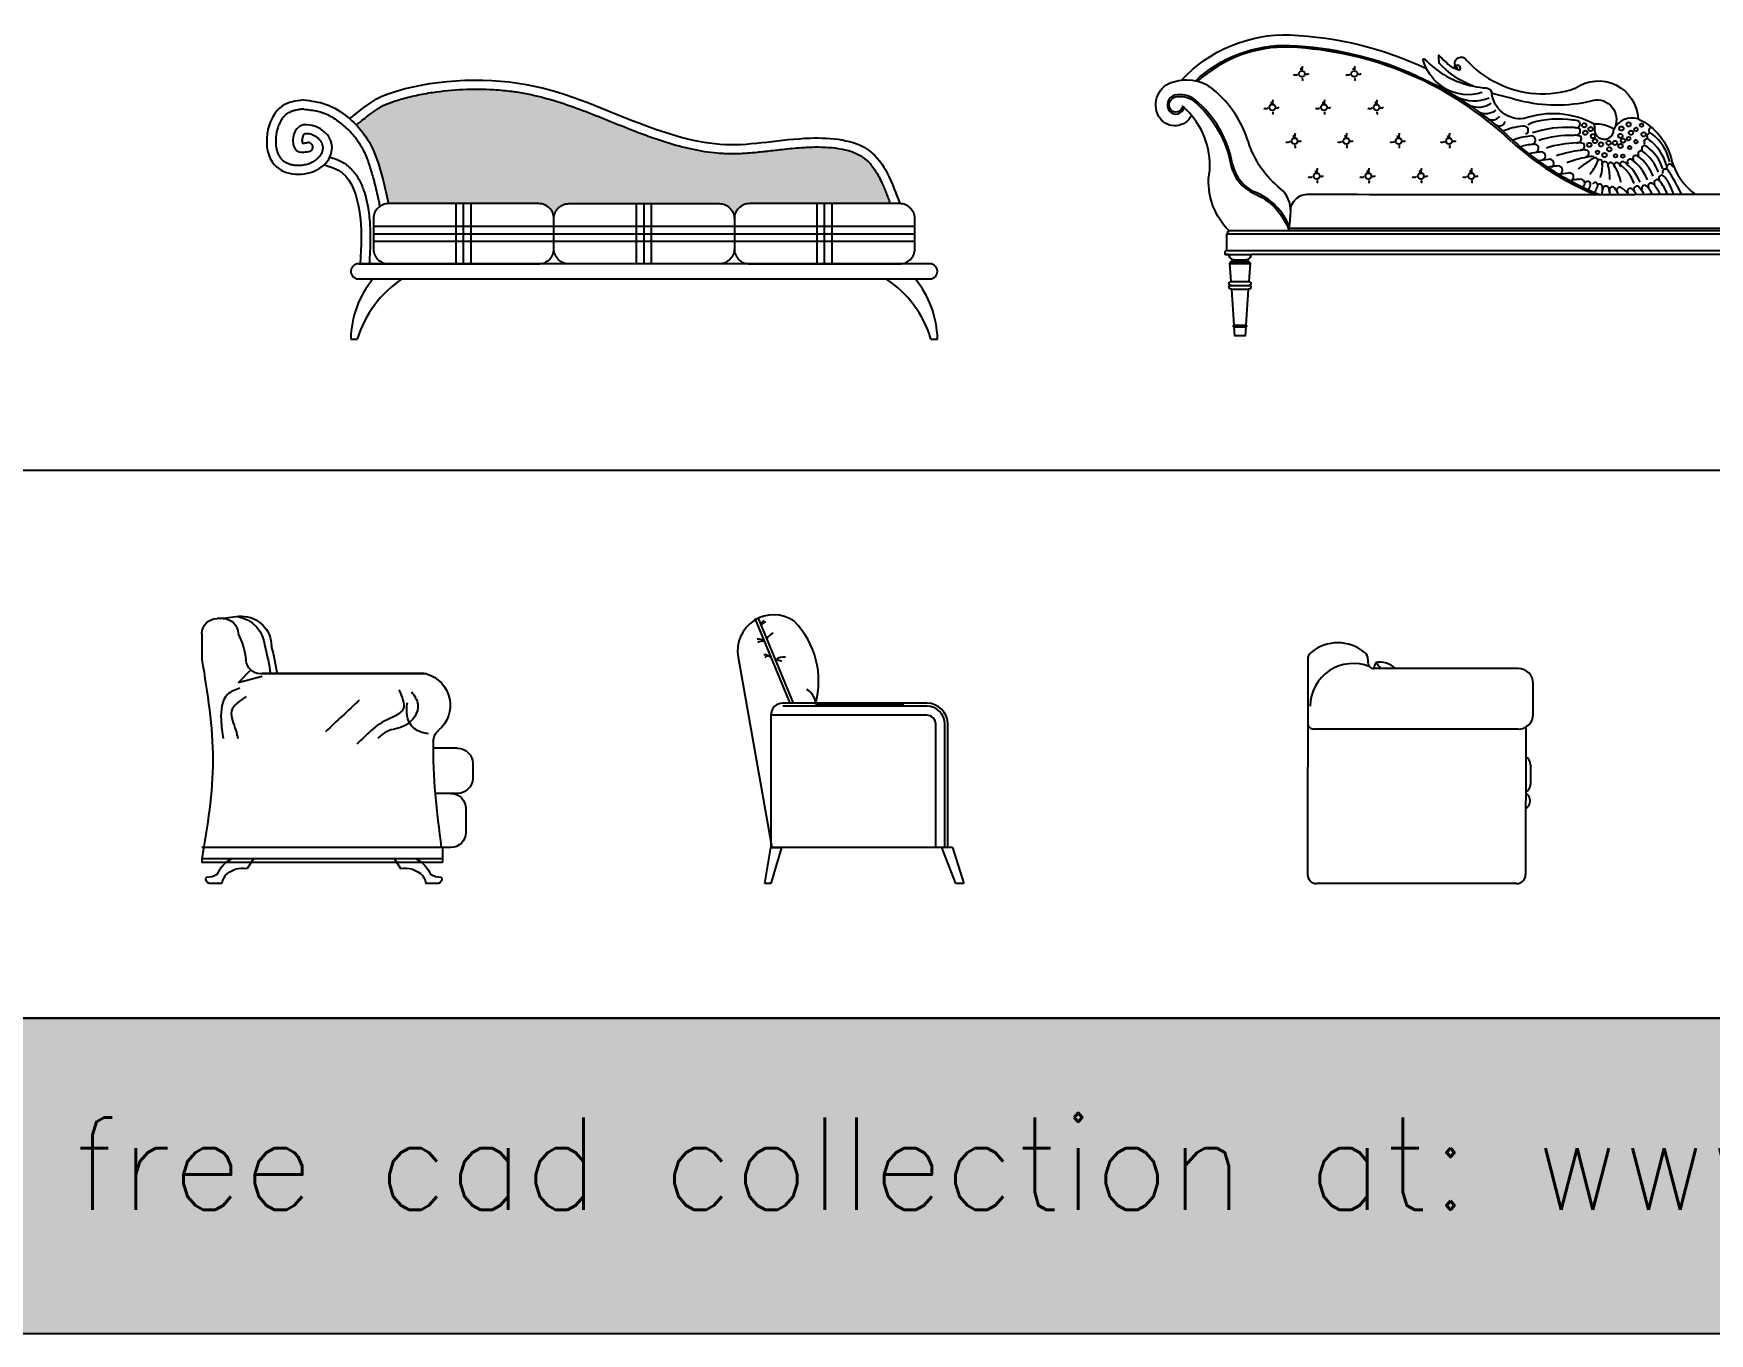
# Model space of a CAD drawing. Header units: millimetres. Extents: x 22852 to 54489, y 38200 to 53043.
# Drawn here: x 43181 to 48753, y 38200 to 42521 of the extents above; entities that cross this region are included whole.
import ezdxf

# ---------------------------------------------------------------- set-up
doc = ezdxf.new("R2010")
doc.units = ezdxf.units.MM
doc.layers.add('www.cad-blocks.net', color=7, linetype='Continuous')
doc.styles.get("Standard").update_dxf_attribs({"font": 'arial.ttf'})

# ---------------------------------------------------------------- blocks, each defined once
blk = doc.blocks.new('A$C38165E7B')
for p, q in [((57.3, 881.3), (173.4, 600)), ((66.7, 884.9), (184.2, 600)), ((1.3, 753.1), (113.4, 120)), ((110, 560), (110, 120)), ((628.5, 560), (110, 560)), ((259.6, 600), (150, 600)), ((259.6, 590), (150, 590)), ((258.9, 597.5), (552.2, 597.5)), ((258.9, 597.5), (552.2, 597.5)), ((628.5, 600), (259.6, 600)), ((628.5, 590), (259.6, 590)), ((658.5, 120), (658.5, 530)), ((688.5, 120), (688.5, 530)), ((698.5, 120), (698.5, 530)), ((90, 0), (110, 120)), ((110, 120), (145.5, 119.7)), ((145.5, 119.7), (110, 0)), ((714.1, 120), (112.5, 120)), ((725.3, 0), (678.7, 120)), ((714.1, 120), (751.9, 0)), ((110, 0), (90, 0)), ((751.9, 0), (725.3, 0))]:
    blk.add_line(p, q)
for centre, radius, start, end in [((119.6, 773.6), 120, 55.3713, 189.8192), ((102.7, 851.5), 27.7, 125.2673, 162.1372), ((181.6, 736.8), 161.4, 123.5904, 130.7203), ((-16, 673), 285.1, 344.5565, 44.3715), ((68.8, 783.2), 29.1, 49.8428, 97.3436), ((80, 780.9), 24.7, 74.4222, 122.1425), ((136.7, 790.8), 46.1, 114.4314, 149.7715), ((88.3, 724.9), 35.5, 51.9645, 92.6346), ((101.1, 743.9), 12.8, 29.9671, 150.0329), ((153.5, 706.8), 46.4, 83.208, 127.7311), ((98.1, 564), 181.5, 74.4357, 81.42), ((198.6, 593.1), 61.3, 6.4429, 59.3135), ((150, 560), 40, 90, 180), ((628.5, 530), 70, 0, 90), ((628.5, 530), 60, 0, 90), ((628.5, 530), 30, 0, 90)]:
    blk.add_arc(centre, radius, start, end)
blk = doc.blocks.new('A$C624B6646')
for p, q in [((768.9, 888.9), (830, 881)), ((830, 881), (850, 881)), ((900, 831), (900, 744.9)), ((153, 697.4), (704.3, 697.4)), ((161, 698), (700, 698)), ((700, 688.2), (780, 667.9)), ((738.1, 710.5), (780, 667.9)), ((50, 450), (131.5, 450)), ((0, 400), (0, 350)), ((50, 300), (125, 300)), ((22.9, 250), (22.9, 170)), ((72.9, 120), (100, 120)), ((100, 120), (100, 82)), ((104.3, 120.1), (900, 120.1)), ((100, 82), (900, 82)), ((100, 82), (100, 70)), ((100, 70), (900, 70)), ((260.4, 82), (239.5, 50)), ((729.1, 82), (750.1, 50)), ((900, 82), (900, 70)), ((113.5, 1), (155.7, 0)), ((157.5, 12), (155.7, 0)), ((166.5, 27), (157.5, 12)), ((823.1, 27), (832.1, 12)), ((832.1, 12), (833.9, 0)), ((833.9, 0), (876.1, 1))]:
    blk.add_line(p, q)
for centre, radius, start, end in [((768.9, 788.9), 100, 90, 180), ((798.7, 781.1), 107.9, 99.7535, 175.837), ((830, 831), 50, 90, 180), ((850, 831), 50, 0, 90), ((1468.2, 575.1), 826.9, 165.0137, 171.498), ((1489.9, 575.1), 826.9, 165.0137, 171.498), ((983.5, 723.2), 230.2, 152.1091, 175.0653), ((704.3, 747.4), 50, 270, 355.0653), ((183.4, 592.9), 108.8, 106.2053, 229.88), ((81, 471.5), 50, 1.791, 49.88), ((50, 400), 50, 90, 180), ((50, 350), 50, 180, 270), ((72.9, 250), 50, 90, 180), ((72.9, 170), 50, 180, 270), ((229.5, -3.6), 95.2, 115.8946, 159.312), ((760, -3.6), 95.2, 20.688, 64.1054), ((118.3, 15.7), 15.5, 163.7636, 251.7535), ((97, 117.6), 97.9, 273.831, 296.417), ((224.1, -28.4), 79.9, 78.8551, 136.1209), ((765.5, -28.4), 79.9, 43.8791, 101.1449), ((892.6, 117.6), 97.9, 243.583, 266.169), ((871.2, 15.7), 15.5, 288.2465, 16.2364)]:
    blk.add_arc(centre, radius, start, end)
for points in [[(900, 744.9), (864, 410.8), (900, 82)], [(203.1, 637.4), (182.2, 595.5), (224, 525.8), (286.9, 504.9), (314.8, 484)], [(245, 644.3), (231, 581.6), (293.9, 539.7), (349.7, 497.9), (384.6, 463.1)], [(752.7, 621.6), (801.6, 572.8), (787.6, 510.1), (780.7, 482.2)], [(773.7, 649.5), (815.6, 628.6), (836.5, 544.9), (829.5, 482.2)], [(147.3, 497.9), (189.1, 511.9), (217.1, 553.7), (217.1, 602.5)], [(377.6, 609.5), (489.4, 504.9)]]:
    blk.add_spline(points, degree=3)
blk.add_open_spline([(131, 473), (134.7, 356.2), (119.5, 238.2), (104.3, 120.1)], degree=3)
blk = doc.blocks.new('A$C4C705FAE')
blk.add_blockref('A$C624B6646', (0, 0))
blk = doc.blocks.new('A$C44996603')
h = blk.add_hatch()
h.set_pattern_fill('AN33C', color=256, scale=100, style=0)
h.set_pattern_definition([(50, (-4191.53, -4870.74), (71.726, -6.2752), [7.5, -82.5]), (355, (-4191.53, -4870.74), (-13.87513, 75.2192), [6, -66]), (100.4514, (-4185.55, -4871.26), (57.85094, 68.94395), [6.374, -70.1142]), (46.1842, (-4191.53, -4850.74), (106.7241, -16.5519), [11.25, -123.75]), (96.6356, (-4182.64, -4852.12), (93.4663, 97.4118), [9.561, -105.1713]), (351.1842, (-4191.53, -4850.74), (93.4662, 97.4119), [9, -99]), (21, (-4181.53, -4855.74), (59.6907, -40.2619), [7.5, -82.5]), (326, (-4181.53, -4855.74), (24.33153, 72.515), [6, -66]), (71.4514, (-4176.556, -4859.09), (84.02226, 32.25305), [6.374, -70.1142]), (37.5, (-4191.53, -4870.738), (1.215986, 33.289385), [0, -65.2, 0, -67, 0, -66.25]), (7.5, (-4191.53, -4870.74), (26.30695, 39.44117), [0, -38.2, 0, -63.7, 0, -25.25]), (327.5, (-4213.83, -4870.738), (53.38224, -2.25549), [0, -25, 0, -78, 0, -103.5]), (317.5, (-4223.83, -4870.74), (58.31862, 10.0105), [0, -32.5, 0, -51.8, 0, -73.5])])
edge = h.paths.add_edge_path()
edge.add_arc((1504.8, 400.2), 50, 0, 90, ccw=False)
edge.add_arc((1604.8, 400.2), 50, 90, 180, ccw=False)
edge.add_line((1604.8, 450.2), (2072.9, 450.2))
edge.add_spline(control_points=[(2072.9, 450.2), (2072.8, 450.4), (2072.8, 450.6), (2068, 463.5), (2063.4, 476.1), (2053.8, 500.4), (2048.8, 512.1), (2040.2, 530.5), (2036.7, 537.5), (2029.3, 550.8), (2025.5, 557.2), (2017.6, 569.1), (2013.4, 574.6), (2004.8, 584.9), (2000.4, 589.6), (1993.2, 596.2), (1990.6, 598.4), (1986.7, 601.5), (1985.4, 602.4), (1982.3, 604.6), (1980.5, 605.8), (1976.3, 608.6), (1973.8, 610), (1965.3, 614.8), (1958.9, 617.8), (1942.9, 624), (1933.1, 627), (1912.5, 631.9), (1901.6, 633.8), (1876.1, 637), (1861.3, 638), (1831.2, 638.8), (1815.9, 638.6), (1793.3, 637.6), (1785.8, 637.2), (1756.2, 635.2), (1734.4, 633), (1696.9, 628.8), (1681.3, 626.9), (1650, 623.3), (1634.3, 621.6), (1602.8, 618.8), (1586.9, 617.7), (1563, 616.8), (1555, 616.7), (1542.9, 616.7), (1538.8, 616.7), (1530.7, 616.9), (1526.7, 617), (1514.4, 617.5), (1506.2, 618.1), (1469.5, 621.3), (1441.2, 625.9), (1385, 638.1), (1357.2, 645.7), (1311.4, 659.9), (1293.2, 666.1), (1257.2, 678.9), (1239.4, 685.5), (1192.6, 703.6), (1164, 715.3), (1107.3, 738.2), (1079.2, 749.4), (1023, 770.7), (994.8, 780.7), (937.6, 798.5), (908.7, 806.3), (863.2, 816), (847.3, 818.9), (825.5, 822.2), (819.8, 823), (805.4, 824.8), (796.6, 825.8), (777, 827.7), (766, 828.5), (721.1, 831.2), (686.6, 831.4), (618.3, 828.3), (584.4, 825), (533, 817.4), (514.5, 814), (478.8, 806.3), (461.6, 801.9), (437.1, 794.7), (429.1, 792.2), (417.5, 788.3), (413.7, 786.9), (408.1, 784.9), (406.2, 784.2), (403.5, 783.1), (402.6, 782.8), (400.7, 782.1), (399.8, 781.7), (398.5, 781.2), (398, 781), (395.7, 780.1), (394.1, 779.4), (390.7, 777.9), (389, 777.1), (385.2, 775.2), (383.1, 774.1), (378.3, 771.3), (375.6, 769.7), (368.5, 765.1), (363.9, 762), (350.1, 752.2), (339.9, 744.6), (320.2, 729.4), (312.6, 723.4), (302.1, 715), (300, 713.4), (297.9, 711.7)], knot_values=[119.360245, 119.360245, 119.360245, 119.360245, 119.95135, 119.95135, 157.796703, 157.796703, 195.642056, 195.642056, 220.561253, 220.561253, 245.480451, 245.480451, 270.399649, 270.399649, 295.318847, 295.318847, 308.665273, 308.665273, 315.154421, 315.154421, 323.730763, 323.730763, 334.868839, 334.868839, 361.138181, 361.138181, 396.194307, 396.194307, 431.250434, 431.250434, 475.855076, 475.855076, 520.459719, 520.459719, 542.76204, 542.76204, 608.500398, 608.500398, 655.71188, 655.71188, 702.923362, 702.923362, 750.134844, 750.134844, 773.740585, 773.740585, 785.543455, 785.543455, 797.346326, 797.346326, 821.147418, 821.147418, 903.974867, 903.974867, 986.802316, 986.802316, 1042.146269, 1042.146269, 1097.490222, 1097.490222, 1189.842992, 1189.842992, 1282.195762, 1282.195762, 1374.548531, 1374.548531, 1466.901301, 1466.901301, 1515.676579, 1515.676579, 1532.675168, 1532.675168, 1558.432157, 1558.432157, 1590.071708, 1590.071708, 1687.662033, 1687.662033, 1785.252358, 1785.252358, 1842.048778, 1842.048778, 1898.845198, 1898.845198, 1927.243407, 1927.243407, 1941.442512, 1941.442512, 1948.542065, 1948.542065, 1952.091841, 1952.091841, 1955.641617, 1955.641617, 1957.416505, 1957.416505, 1964.9879, 1964.9879, 1972.559295, 1972.559295, 1980.13069, 1980.13069, 1987.702085, 1987.702085, 1997.324113, 1997.324113, 2012.131472, 2012.131472, 2020.185693, 2020.185693, 2022.076672, 2022.076672, 2022.076672, 2022.076672], degree=3, periodic=0)
edge.add_spline(control_points=[(297.9, 711.7), (305.4, 704.2), (329.7, 676.9), (363, 615.2), (386.6, 533.5), (399.2, 476), (404.8, 450.2)], knot_values=[199.871682, 199.871682, 199.871682, 199.871682, 231.513448, 309.947667, 406.775706, 486.267943, 486.267943, 486.267943, 486.267943], degree=3, periodic=0)
edge.add_line((404.8, 450.2), (904.8, 450.2))
edge.add_arc((904.8, 400.2), 50, 0, 90, ccw=False)
edge.add_arc((1004.8, 400.2), 50, 90, 180, ccw=False)
edge.add_line((1004.8, 450.2), (1504.8, 450.2))
for p, q in [((629.8, 250.2), (629.8, 450.2)), ((654.8, 250.2), (654.8, 450.2)), ((679.8, 250.2), (679.8, 450.2)), ((1229.8, 250.2), (1229.8, 450.2)), ((1254.8, 250.2), (1254.8, 450.2)), ((1279.8, 250.2), (1279.8, 450.2)), ((1829.8, 250.2), (1829.8, 450.2)), ((1854.8, 250.2), (1854.8, 450.2)), ((1879.8, 250.2), (1879.8, 450.2)), ((354.8, 375.2), (2154.8, 375.2)), ((354.8, 350.2), (2154.8, 350.2)), ((354.8, 325.2), (2154.8, 325.2)), ((2204.8, 250.2), (304.8, 250.2)), ((304.8, 250.2), (404.8, 250.2)), ((304.8, 200.2), (2204.8, 200.2)), ((279.4, 0.2), (301.3, 0.2)), ((2208.3, 0.2), (2230.3, 0.2))]:
    blk.add_line(p, q)
for points in [[(354.8, 300.2, 0.414214), (404.8, 250.2), (904.8, 250.2, 0.414214), (954.8, 300.2), (954.8, 400.2, 0.414214), (904.8, 450.2), (404.8, 450.2, 0.414214), (354.8, 400.2)], [(1554.8, 300.2, -0.414214), (1504.8, 250.2), (1004.8, 250.2, -0.414214), (954.8, 300.2), (954.8, 400.2, -0.414214), (1004.8, 450.2), (1504.8, 450.2, -0.414214), (1554.8, 400.2)], [(1554.8, 300.2, 0.414214), (1604.8, 250.2), (2104.8, 250.2, 0.414214), (2154.8, 300.2), (2154.8, 400.2, 0.414214), (2104.8, 450.2), (1604.8, 450.2, 0.414214), (1554.8, 400.2)]]:
    blk.add_lwpolyline(points, format="xyb", close=True)
for centre, radius, start, end in [((138.2, 638.2), 15, 277.5273, 97.5275), ((304.8, 225.2), 25, 90, 270), ((2204.8, 225.2), 25, 270, 90), ((604.3, -6.4), 325, 140.5347, 178.8405), ((650.4, -104.9), 364.5, 123.1913, 163.2497), ((1859.2, -104.9), 364.5, 16.7503, 56.8087), ((1905.3, -6.4), 325, 1.1595, 39.4653)]:
    blk.add_arc(centre, radius, start, end)
for points, knots in [([(275.6, 732.3), (352.8, 794.3), (480, 853.2), (854.9, 891.1), (1191.4, 727.2), (1523.3, 621), (1771.8, 680.2), (2029.7, 656.7), (2079.7, 519.2), (2104.8, 450.2)], [118.307247, 118.307247, 118.307247, 118.307247, 185.924251, 625.673388, 1051.898932, 1345.523863, 1627.873859, 1829.431819, 2032.160409, 2032.160409, 2032.160409, 2032.160409]), ([(297.9, 711.7), (300, 713.4), (302.1, 715), (312.6, 723.4), (320.2, 729.4), (339.9, 744.6), (350.1, 752.2), (363.9, 762), (368.5, 765.1), (375.6, 769.7), (378.3, 771.3), (383.1, 774.1), (385.2, 775.2), (389, 777.1), (390.7, 777.9), (394.1, 779.4), (395.7, 780.1), (398, 781), (398.5, 781.2), (399.8, 781.7), (400.7, 782.1), (402.6, 782.8), (403.5, 783.1), (406.2, 784.2), (408.1, 784.9), (413.7, 786.9), (417.5, 788.3), (429.1, 792.2), (437.1, 794.7), (461.6, 801.9), (478.8, 806.3), (514.5, 814), (533, 817.4), (584.4, 825), (618.3, 828.3), (686.6, 831.4), (721.1, 831.2), (766, 828.5), (777, 827.7), (796.6, 825.8), (805.4, 824.8), (819.8, 823), (825.5, 822.2), (847.3, 818.9), (863.2, 816), (908.7, 806.3), (937.6, 798.5), (994.8, 780.7), (1023, 770.7), (1079.2, 749.4), (1107.3, 738.2), (1164, 715.3), (1192.6, 703.6), (1239.4, 685.5), (1257.2, 678.9), (1293.2, 666.1), (1311.4, 659.9), (1357.2, 645.7), (1385, 638.1), (1441.2, 625.9), (1469.5, 621.3), (1506.2, 618.1), (1514.4, 617.5), (1526.7, 617), (1530.7, 616.9), (1538.8, 616.7), (1542.9, 616.7), (1555, 616.7), (1563, 616.8), (1586.9, 617.7), (1602.8, 618.8), (1634.3, 621.6), (1650, 623.3), (1681.3, 626.9), (1696.9, 628.8), (1734.4, 633), (1756.2, 635.2), (1785.8, 637.2), (1793.3, 637.6), (1815.9, 638.6), (1831.2, 638.8), (1861.3, 638), (1876.1, 637), (1901.6, 633.8), (1912.5, 631.9), (1933.1, 627), (1942.9, 624), (1958.9, 617.8), (1965.3, 614.8), (1973.8, 610), (1976.3, 608.6), (1980.5, 605.8), (1982.3, 604.6), (1985.4, 602.4), (1986.7, 601.5), (1990.6, 598.4), (1993.2, 596.2), (2000.4, 589.6), (2004.8, 584.9), (2013.4, 574.6), (2017.6, 569.1), (2025.5, 557.2), (2029.3, 550.8), (2036.7, 537.5), (2040.2, 530.5), (2048.8, 512.1), (2053.8, 500.4), (2063.4, 476.1), (2068, 463.5), (2072.8, 450.6), (2072.8, 450.4), (2072.9, 450.2)], [119.360245, 119.360245, 119.360245, 119.360245, 121.251224, 121.251224, 129.305445, 129.305445, 144.112804, 144.112804, 153.734832, 153.734832, 161.306227, 161.306227, 168.877622, 168.877622, 176.449017, 176.449017, 184.020412, 184.020412, 185.7953, 185.7953, 189.345076, 189.345076, 192.894852, 192.894852, 199.994405, 199.994405, 214.19351, 214.19351, 242.591719, 242.591719, 299.388139, 299.388139, 356.184559, 356.184559, 453.774883, 453.774883, 551.365208, 551.365208, 583.00476, 583.00476, 608.761749, 608.761749, 625.760338, 625.760338, 674.535616, 674.535616, 766.888386, 766.888386, 859.241155, 859.241155, 951.593925, 951.593925, 1043.946695, 1043.946695, 1099.290648, 1099.290648, 1154.634601, 1154.634601, 1237.46205, 1237.46205, 1320.289499, 1320.289499, 1344.090591, 1344.090591, 1355.893462, 1355.893462, 1367.696332, 1367.696332, 1391.302073, 1391.302073, 1438.513555, 1438.513555, 1485.725037, 1485.725037, 1532.936519, 1532.936519, 1598.674877, 1598.674877, 1620.977198, 1620.977198, 1665.58184, 1665.58184, 1710.186483, 1710.186483, 1745.24261, 1745.24261, 1780.298736, 1780.298736, 1806.568078, 1806.568078, 1817.706154, 1817.706154, 1826.282496, 1826.282496, 1832.771644, 1832.771644, 1846.11807, 1846.11807, 1871.037268, 1871.037268, 1895.956466, 1895.956466, 1920.875663, 1920.875663, 1945.794861, 1945.794861, 1983.640214, 1983.640214, 2021.485567, 2021.485567, 2022.076672, 2022.076672, 2022.076672, 2022.076672]), ([(125, 765), (119.6, 764.3), (114.3, 763.6), (104.3, 762), (99.5, 761.2), (90.7, 759.2), (86.6, 758.1), (80.2, 755.9), (77.7, 754.8), (73, 752.6), (70.9, 751.4), (68, 749.5), (67.1, 748.9), (65.3, 747.5), (64.4, 746.8), (61.8, 744.5), (60, 742.8), (55.7, 738.1), (53.1, 734.8), (48.3, 727.7), (46.1, 723.7), (41.9, 715.3), (40, 710.8), (36.6, 701.4), (35.2, 696.5), (32.8, 686.5), (31.9, 681.4), (30.3, 669.6), (29.9, 662.8), (30.1, 649.7), (30.6, 643.3), (32.4, 632.3), (33.6, 627.5), (36.4, 618.7), (38.1, 614.6), (41.5, 608.1), (43.2, 605.5), (45.8, 601.9), (46.8, 600.7), (48.2, 599.1), (48.7, 598.6), (49.7, 597.5), (50.3, 597), (51.9, 595.5), (53, 594.5), (56.8, 591.5), (59.6, 589.6), (65.8, 586.2), (69.1, 584.7), (76.2, 582.1), (80, 581), (87.9, 579.3), (92, 578.7), (100.3, 577.9), (104.6, 577.8), (114.7, 578.1), (120.6, 578.7), (132.1, 580.9), (137.7, 582.5), (148.3, 586.5), (153.3, 588.9), (159.9, 592.9), (162, 594.3), (166, 597.3), (167.8, 598.8), (172.4, 603), (175, 605.8), (179.4, 611.4), (181.2, 614.3), (183.9, 619.6), (184.8, 621.9), (185.9, 625.3), (186.2, 626.4), (186.6, 628.2), (186.7, 629), (187, 630.6), (187.1, 631.4), (187.3, 633.8), (187.4, 635.4), (187.2, 639.8), (186.8, 642.5), (185.4, 648), (184.4, 650.7), (182.4, 654.3), (181.8, 655.4), (180.5, 657.4), (179.8, 658.4), (178.6, 659.9), (178.2, 660.4), (177.4, 661.4), (176.9, 661.9), (175.5, 663.4), (174.5, 664.4), (171.3, 667.3), (168.9, 669.2), (163.8, 672.7), (161, 674.3), (155.4, 677.2), (152.5, 678.5), (146.7, 680.5), (143.9, 681.3), (139, 682.2), (136.9, 682.5), (133.1, 682.7), (131.4, 682.7), (128.9, 682.4), (127.9, 682.2), (126.4, 681.8), (125.7, 681.5), (124.7, 681.1), (124.4, 680.8), (123.7, 680.4), (123.4, 680.1), (123, 679.7), (122.9, 679.6), (122.7, 679.2), (122.5, 679), (121.9, 678.2), (121.5, 677.4), (120.6, 675.6), (120.1, 674.5), (119.3, 672), (118.9, 670.7), (118.3, 667.9), (118, 666.4), (117.6, 663.4), (117.5, 661.9), (117.4, 659), (117.5, 657.6), (117.7, 655), (117.8, 653.8), (118.1, 652.3), (118.2, 651.8), (118.3, 651.4)], [0, 0, 0, 0, 15.956455, 15.956455, 31.912909, 31.912909, 47.869364, 47.869364, 59.60407, 59.60407, 71.338776, 71.338776, 76.647649, 76.647649, 81.956523, 81.956523, 92.57427, 92.57427, 108.507553, 108.507553, 124.440837, 124.440837, 140.37412, 140.37412, 156.307404, 156.307404, 172.240687, 172.240687, 192.970362, 192.970362, 213.700037, 213.700037, 230.884561, 230.884561, 248.069085, 248.069085, 261.488446, 261.488446, 268.503622, 268.503622, 271.9751, 271.9751, 275.446578, 275.446578, 282.389535, 282.389535, 297.200008, 297.200008, 312.010481, 312.010481, 326.820954, 326.820954, 341.631427, 341.631427, 356.4419, 356.4419, 376.72417, 376.72417, 397.00644, 397.00644, 417.288709, 417.288709, 426.971182, 426.971182, 436.653655, 436.653655, 452.276642, 452.276642, 467.89963, 467.89963, 480.687164, 480.687164, 486.463481, 486.463481, 490.797807, 490.797807, 495.132133, 495.132133, 503.800785, 503.800785, 518.581894, 518.581894, 533.363003, 533.363003, 539.285999, 539.285999, 545.149841, 545.149841, 548.046996, 548.046996, 550.94415, 550.94415, 556.738459, 556.738459, 567.855664, 567.855664, 578.972868, 578.972868, 590.090073, 590.090073, 601.207277, 601.207277, 610.542116, 610.542116, 619.876956, 619.876956, 627.036935, 627.036935, 634.196915, 634.196915, 641.356894, 641.356894, 648.516874, 648.516874, 651.330976, 651.330976, 654.145078, 654.145078, 660.385961, 660.385961, 666.626844, 666.626844, 672.867727, 672.867727, 679.10861, 679.10861, 685.349493, 685.349493, 691.590376, 691.590376, 697.831259, 697.831259, 700.719761, 700.719761, 700.719761, 700.719761]), ([(117.8, 765), (125.9, 764.1), (133.9, 763.2), (149.2, 761.2), (156.5, 760.1), (170.6, 757.3), (177.3, 755.6), (184.9, 753.2), (186.2, 752.7), (188.5, 751.9), (189.4, 751.6), (191.4, 750.8), (192.4, 750.4), (195.3, 749.2), (197.3, 748.4), (203.2, 745.7), (207.1, 743.7), (218.1, 737.6), (225.1, 733.1), (235, 726.1), (237.9, 724), (243.7, 719.6), (246.6, 717.3), (250.9, 713.8), (252.2, 712.7), (254.9, 710.5), (256.3, 709.3), (260.2, 706), (262.8, 703.7), (270.3, 696.8), (275.2, 692.2), (283.4, 683.6), (286.9, 679.7), (291.8, 673.8), (293.3, 672), (296.5, 667.9), (298.1, 665.7), (301.3, 661.3), (302.9, 659), (307.5, 652), (310.5, 647.3), (320.7, 629.5), (327.1, 615.6), (338.5, 587.2), (343.5, 572.4), (350.1, 550), (352.2, 542.6), (355.4, 530.4), (356.6, 525.7), (360.2, 511.3), (362.5, 501.6), (367, 482.2), (369.2, 472.5), (372.8, 456.4), (374.1, 450.1), (375.5, 443.7)], [0, 0, 0, 0, 24.257085, 24.257085, 48.514169, 48.514169, 72.771254, 72.771254, 77.77455, 77.77455, 81.650687, 81.650687, 85.526824, 85.526824, 93.279097, 93.279097, 108.783644, 108.783644, 136.782644, 136.782644, 148.488849, 148.488849, 160.407583, 160.407583, 165.962676, 165.962676, 171.517768, 171.517768, 182.627954, 182.627954, 204.848324, 204.848324, 222.593565, 222.593565, 230.914377, 230.914377, 240.318093, 240.318093, 249.721809, 249.721809, 268.529241, 268.529241, 317.875781, 317.875781, 367.222322, 367.222322, 391.078671, 391.078671, 406.230745, 406.230745, 436.534894, 436.534894, 466.839043, 466.839043, 486.267943, 486.267943, 486.267943, 486.267943]), ([(118.3, 651.4), (118.7, 651.4), (119, 651.4), (120.2, 651.4), (121.1, 651.5), (123.7, 651.6), (125.6, 651.8), (129.8, 652.3), (132.1, 652.5), (135.1, 652.9), (135.6, 653), (136.2, 653.1)], [742.724756, 742.724756, 742.724756, 742.724756, 744.583551, 744.583551, 748.301141, 748.301141, 754.89916, 754.89916, 761.497178, 761.497178, 762.983446, 762.983446, 762.983446, 762.983446]), ([(190.8, 578.7), (213.6, 573.2), (276.6, 550.2), (320.3, 411), (314.4, 308.5), (311.1, 250.2)], [43.411295, 43.411295, 43.411295, 43.411295, 111.28549, 246.616792, 425.599684, 425.599684, 425.599684, 425.599684]), ([(210, 604.7), (213.2, 603.8), (216.5, 602.8), (227.1, 599.3), (234.4, 596.5), (246.9, 590.6), (252.3, 587.7), (259.7, 583.1), (261.8, 581.6), (265.5, 579.1), (267, 577.9), (269.7, 575.9), (270.9, 574.9), (273.2, 572.9), (274.3, 571.9), (277.7, 568.9), (279.9, 566.8), (286.8, 559.6), (291.2, 554.3), (299.2, 543.3), (302.8, 537.5), (309.4, 525.7), (312.4, 519.6), (317.8, 507.2), (320.2, 501), (325.8, 484.6), (328.7, 474.4), (333.5, 454.1), (335.5, 444), (338.8, 424), (340.1, 414.2), (343.1, 385.2), (344.1, 366.3), (344.6, 329.4), (344.1, 311.3), (342.7, 278.3), (341.9, 263.3), (341, 248.4)], [54.486077, 54.486077, 54.486077, 54.486077, 63.453504, 63.453504, 83.495713, 83.495713, 98.72829, 98.72829, 105.123841, 105.123841, 109.661259, 109.661259, 113.354056, 113.354056, 117.046852, 117.046852, 124.432445, 124.432445, 141.506782, 141.506782, 158.581119, 158.581119, 175.655455, 175.655455, 192.729792, 192.729792, 219.661299, 219.661299, 246.592806, 246.592806, 273.524313, 273.524313, 326.777269, 326.777269, 380.030224, 380.030224, 425.599684, 425.599684, 425.599684, 425.599684])]:
    blk.add_open_spline(points, degree=3, knots=knots)
for points in [[(121, 794.8), (52.3, 775.1), (25.7, 579.3), (173.8, 566.2), (216, 622.5), (202, 678.7), (100.2, 699.1), (100.2, 626.1), (140.1, 623.3)], [(121, 794.8), (198.1, 780.3), (269.5, 737.3), (318.8, 688.1), (357.7, 619.9), (387, 527.6), (404.8, 450.2)]]:
    blk.add_spline(points, degree=3)
at = {"flags": 9}
for tag in ['XSIZE', 'YSIZE']:
    blk.add_attdef(tag, (279.4, 0.2), '', height=0.5, dxfattribs=at)
blk = doc.blocks.new('A$C0C117E8F')
for p, q in [((235.6, 338.8), (2105.9, 338.8)), ((443.3, 358), (2099.5, 358)), ((235.6, 282.8), (2105.9, 282.8)), ((246, 240), (313, 240)), ((252, 247), (307, 247)), ((257, 252), (302, 252)), ((1942, 270), (2017, 270)), ((1946, 240), (2013, 240)), ((1952, 247), (2007, 247)), ((1957, 252), (2002, 252)), ((249.2, 167.5), (309.7, 167.5)), ((250, 180), (309, 180)), ((1949.2, 167.5), (2009.7, 167.5)), ((1950, 180), (2009, 180)), ((252, 155), (307, 155)), ((1952, 155), (2007, 155)), ((259.7, 35), (299.2, 35)), ((260, 30), (298.9, 30)), ((1959.7, 35), (1999.2, 35)), ((1960, 30), (1998.9, 30))]:
    blk.add_line(p, q)
for points in [[(1903, 470, -0.075555), (2031.9, 451.6, -0.373256), (2097.1, 360, -0.470343), (2097.1, 350), (2099.5, 350), (2099.5, 347.6, -0.39611), (2102.8, 343.2, 0.274254), (2105.9, 338.8), (2105.9, 324.4), (2105.9, 282.8), (2108.3, 282.8, 0.414214), (2111.5, 279.6), (2111.5, 270), (2111.5, 270), (2017, 270, -0.300137), (2002, 252, -0.361262), (2007, 247, -0.359913), (2013, 240), (2009, 180), (2009.7, 180, -1), (2009.7, 167.5, -1), (2009.7, 155), (2007, 155), (1999.2, 35, -1), (1999.2, 30), (1998.9, 30), (1997, 0), (1962, 0), (1960, 30), (1959.7, 30, -1), (1959.7, 35), (1952, 155), (1949.2, 155, -1), (1949.2, 167.5, -1), (1949.2, 180), (1950, 180), (1946, 240, -0.359913), (1952, 247, -0.361262), (1957, 252, -0.300137), (1942, 270), (317, 270, -0.300137), (302, 252, -0.361262), (307, 247, -0.359913), (313, 240), (309, 180), (309.7, 180, -1), (309.7, 167.5, -1), (309.7, 155), (307, 155), (299.2, 35, -1), (299.2, 30), (298.9, 30), (297, 0), (262, 0), (260, 30), (259.7, 30, -1), (259.7, 35), (252, 155), (249.2, 155, -1), (249.2, 167.5, -1), (249.2, 180), (250, 180), (246, 240, -0.359913), (252, 247, -0.361262), (257, 252, -0.300137), (242, 270), (230, 270), (230, 279.6, 0.414214), (233.2, 282.8), (235.6, 282.8), (235.6, 324.4), (235.6, 338.8, 0.274254), (238.6, 343.2, -0.39611), (242, 347.6), (242, 350), (242, 350, -0.208106), (175.4, 521.5, 0.223264), (118.3, 732.3, -0.562053), (13.9, 722.5, -0.493671), (51, 841.8, -0.057976), (84.7, 849.2, -0.217236), (446.3, 1000, -0.099582), (899.4, 888.1, -0.049007), (888.4, 916.6, -0.781362), (893.5, 919.4, 0.153516), (1055.4, 829.3, -0.118487), (941.4, 906.4, 0.019093), (940.4, 932.2, 0.042379), (981.9, 894.3, 0.678515), (994.6, 898.1, -0.898063), (1032.3, 916.3, 0.109613), (1134.3, 840.6, 0.207584), (1394.2, 822.9, -0.590164), (1603.1, 720.6, -0.236645), (1715.6, 578.7, 0.149924), (1792.7, 470)], [(1223.5, 778.9, 0.118607), (1461.9, 784.1, -0.59118), (1522.6, 686.8, 0.161304), (1457.1, 703.4, 0.211049), (1224.2, 721.5, -0.417277), (1116.8, 806.1, -0.000786)]]:
    blk.add_lwpolyline(points, format="xyb", close=True)
for points in [[(131.4, 846.6, -0.199268), (445, 965, -0.181303), (1186.8, 649.3, 0.086125), (1472.5, 470.2)], [(448.1, 411.2, 0.22861), (414.4, 488.8, -0.149635), (307.4, 644.2, 0.126998), (214.3, 796.6, 0.2488), (84.7, 849.2, 0.2488)], [(977.8, 807.1, -0.048132), (958.6, 824.4, -0.142588), (899.4, 888.1, -0.113485)], [(118.3, 732.3, 0.047776), (88.5, 762.7, -0.643851), (49.1, 750.5, -0.515174), (63.8, 793.5, -0.221677), (126, 780.1, -0.176922), (249.1, 567.8, 0.230082), (325.8, 472.5, -0.220107), (442, 350)], [(1055.4, 829.3, 0.035035), (1098.2, 823.6, -0.3628), (1116.8, 805.9)], [(448.1, 411.2, -0.451836), (509, 470, 0.000043), (1792.7, 470, 0.000043)], [(442, 350, 0.034955), (448.1, 411.2, -0.022673), (448.1, 411.2, -0.007927)]]:
    blk.add_lwpolyline(points, format="xyb")
for points in [[(242, 350), (442, 350)], [(442, 350), (2099.5, 350)], [(230, 270), (242, 270)], [(242, 270), (317, 270)]]:
    blk.add_lwpolyline(points)
for centre, radius in [((485.3, 870.5), 10), ((659.7, 870.5), 10), ((387.2, 758.9), 10), ((559.1, 758.9), 10), ((733.4, 758.9), 10), ((1424, 699.6), 7.15), ((1428, 674.6), 7.15), ((1445, 686.7), 7.15), ((1453.1, 663.3), 7.15), ((1544.3, 664.1), 7.15), ((1547.5, 688.8), 7.15), ((1571.7, 702.4), 7.15), ((1579.2, 674.6), 7.15), ((1596.1, 685.7), 6.08), ((1614.6, 699.9), 5.72), ((1621.1, 669), 7.15), ((460.9, 647.2), 10), ((632.8, 647.2), 10), ((807.2, 647.2), 10), ((974.8, 647.2), 10), ((1441, 634.5), 7.15), ((1460.1, 646.8), 7.15), ((1468, 609.7), 5.72), ((1479.7, 635.9), 7.15), ((1504.8, 640.7), 7.15), ((1507.1, 619.7), 7.15), ((1525.8, 640.7), 7.15), ((1544.6, 630.6), 7.15), ((1553.2, 648.8), 7.15), ((1571.6, 655.2), 6.08), ((1575, 625.3), 5.72), ((1595.9, 645), 5.72), ((1491.4, 600.6), 7.15), ((1528.3, 597.9), 5.72), ((1552.2, 597.2), 5.72), ((534.7, 530.8), 10), ((706.5, 530.8), 10), ((880.9, 530.8), 10), ((1048.5, 530.8), 10)]:
    blk.add_circle(centre, radius)
for centre, radius, start, end in [((430.8, 528), 431.2, 88.1404, 132.6906), ((394.9, -182.1), 1142.1, 46.3922, 87.4999), ((522, 885.6), 36.4, 163.1286, 183.169), ((696.3, 885.6), 36.4, 163.1286, 183.169), ((1068.8, 1064.2), 191.1, 244.5914, 251.9985), ((998, 887.6), 5.16, 329.7547, 166.5809), ((1002.7, 889.2), 9.7, 316.4118, 127.3084), ((463.5, 882.1), 15.4, 243.6206, 299.3908), ((476.5, 884.2), 6.42, 352.703, 47.3084), ((480.7, 851.1), 7.71, 328.434, 41.1054), ((502.1, 877.6), 8.16, 244.9216, 317.6712), ((637.8, 882.1), 15.4, 243.6206, 299.3908), ((650.9, 884.2), 6.42, 352.703, 47.3084), ((655.1, 851.1), 7.71, 328.434, 41.1054), ((676.5, 877.6), 8.16, 244.9216, 317.6712), ((71.8, 766.8), 33.9, 106.3056, 216.2005), ((80.5, 720.2), 81.2, 52.7261, 102.9586), ((-103.1, 505.4), 363.7, 10.0751, 50.2049), ((423.8, 774), 36.4, 163.1286, 183.169), ((595.7, 774), 36.4, 163.1286, 183.169), ((770.1, 774), 36.4, 163.1286, 183.169), ((1038.5, 958), 155.7, 239.1291, 287.1105), ((1057.6, 915), 134.2, 244.238, 291.8115), ((66, 765.5), 28.6, 220.988, 345.0429), ((365.3, 770.5), 15.4, 243.6206, 299.3908), ((378.4, 772.5), 6.42, 352.703, 47.3084), ((382.5, 739.5), 7.71, 328.434, 41.1054), ((404, 765.9), 8.16, 244.9216, 317.6712), ((537.2, 770.5), 15.4, 243.6206, 299.3908), ((550.2, 772.5), 6.42, 352.703, 47.3084), ((554.4, 739.5), 7.71, 328.434, 41.1054), ((575.8, 765.9), 8.16, 244.9216, 317.6712), ((711.6, 770.5), 15.4, 243.6206, 299.3908), ((724.6, 772.5), 6.42, 352.703, 47.3084), ((728.8, 739.5), 7.71, 328.434, 41.1054), ((750.2, 765.9), 8.16, 244.9216, 317.6712), ((1072.8, 832.3), 72.6, 246.3624, 305.276), ((1095.9, 797.2), 58.7, 248.2722, 306.3215), ((1116.9, 748.8), 31.8, 247.2102, 322.8912), ((497.6, 662.3), 36.4, 163.1286, 183.169), ((669.4, 662.3), 36.4, 163.1286, 183.169), ((843.8, 662.3), 36.4, 163.1286, 183.169), ((1011.4, 662.3), 36.4, 163.1286, 183.169), ((1141.2, 718.8), 21, 239.9739, 341.6877), ((1233.3, 506.2), 190.5, 94.168, 114.5986), ((1224.1, 682.9), 14, 293.6496, 109.4807), ((1117.9, 935.8), 263.1, 296.9332, 299.9637), ((1339.1, 387.7), 332.5, 81.8895, 105.6702), ((1361.9, 360.1), 332.5, 85.8754, 109.2228), ((1391.1, 657.3), 34.8, 59.9444, 98.7095), ((1388.9, 682.2), 34.8, 55.9584, 94.7235), ((1397.5, 704.1), 12.8, 252.8057, 32.4308), ((1398.2, 679.8), 12.8, 256.7916, 36.4168), ((1421.6, 692.3), 37.2, 358.8832, 17.3418), ((1490.4, 685.3), 32.3, 168.7684, 2.5248), ((1583.1, 655.5), 68.1, 72.9165, 152.6793), ((1642.3, 663.7), 9.86, 50.0095, 222.8573), ((1648.2, 682.4), 9.86, 83.1719, 222.8573), ((1552, 543.6), 160.1, 12.4388, 52.8709), ((439.1, 658.8), 15.4, 243.6206, 299.3908), ((452.1, 660.9), 6.42, 352.703, 47.3084), ((456.3, 627.8), 7.71, 328.434, 41.1054), ((477.7, 654.3), 8.16, 244.9216, 317.6712), ((610.9, 658.8), 15.4, 243.6206, 299.3908), ((624, 660.9), 6.42, 352.703, 47.3084), ((628.2, 627.8), 7.71, 328.434, 41.1054), ((649.6, 654.3), 8.16, 244.9216, 317.6712), ((785.3, 658.8), 15.4, 243.6206, 299.3908), ((798.3, 660.9), 6.42, 352.703, 47.3084), ((802.5, 627.8), 7.71, 328.434, 41.1054), ((823.9, 654.3), 8.16, 244.9216, 317.6712), ((952.9, 658.8), 15.4, 243.6206, 299.3908), ((965.9, 660.9), 6.42, 352.703, 47.3084), ((970.1, 627.8), 7.71, 328.434, 41.1054), ((991.5, 654.3), 8.16, 244.9216, 317.6712), ((1845.9, 1383), 992.2, 228.0601, 246.9515), ((1257.3, 473.3), 190.5, 94.168, 111.9521), ((1267.6, 445.9), 190.5, 94.168, 107.1397), ((1248.1, 650.1), 14, 293.6496, 109.4807), ((1258.4, 622.6), 14, 293.6496, 109.4807), ((1377, 333.4), 332.5, 87.9182, 108.2704), ((1405.2, 308.4), 332.5, 91.0941, 108.6336), ((1445.1, 285), 332.5, 95.6623, 110.001), ((1395.6, 631.5), 34.8, 61.9872, 100.7523), ((1407.3, 607), 34.8, 65.163, 103.9281), ((1401.8, 654.2), 12.8, 258.8345, 38.4596), ((1412.3, 630.1), 12.8, 262.0103, 41.6354), ((1423.3, 582.8), 34.8, 69.7313, 108.4964), ((1426.5, 606.2), 12.8, 266.5785, 46.2037), ((1612.6, 604.7), 9.86, 50.0095, 222.8573), ((1624.8, 622.2), 9.86, 50.0095, 222.8573), ((1632.8, 644.7), 9.86, 50.0095, 222.8573), ((1534.5, 502.1), 160.1, 19.2918, 52.8709), ((1542.6, 524.7), 160.1, 14.9815, 52.8709), ((385.5, 599), 133.9, 192.9616, 244.649), ((1290.2, 420.5), 190.5, 94.168, 105.1278), ((1317.7, 395.8), 190.5, 94.168, 103.8285), ((1281, 597.3), 14, 293.6496, 109.4807), ((1346.3, 373.8), 190.5, 94.168, 103.0233), ((1308.5, 572.6), 14, 293.6496, 109.4807), ((1337.2, 550.5), 14, 293.6496, 109.4807), ((1488, 265.1), 332.5, 99.4718, 111.4171), ((1616.1, 298.3), 332.5, 121.6133, 129.7863), ((1446.5, 560.8), 34.8, 73.5408, 112.3059), ((1466.2, 556.5), 34.8, 113.5455, 134.4474), ((1322.9, 644), 160.1, 318.2631, 335.4148), ((1459.7, 581.9), 9.86, 332.5534, 145.4013), ((1448.1, 584.3), 12.8, 35.089, 50.0132), ((1475, 575), 9.86, 357.6124, 124.2572), ((1324.8, 573.3), 160.1, 342.9178, 0.4738), ((1492.4, 568.5), 9.86, 14.2056, 187.0534), ((1348.9, 523.9), 160.1, 358.3021, 17.067), ((1512.1, 566), 9.86, 31.5959, 204.4437), ((1388.5, 480.6), 160.1, 10.5603, 34.4572), ((1532.5, 565.4), 9.86, 50.0095, 222.8573), ((1442.3, 445.3), 160.1, 22.4916, 52.8709), ((1552.1, 568.7), 9.86, 50.0095, 222.8573), ((1461.8, 448.7), 160.1, 22.4916, 52.8709), ((1576.5, 577.3), 9.86, 50.0095, 222.8573), ((1486.2, 457.3), 160.1, 22.549, 52.8709), ((1595.8, 589.5), 9.86, 50.0095, 222.8573), ((1505.6, 469.4), 160.1, 22.3698, 52.8709), ((1522.3, 484.7), 160.1, 21.3968, 52.8709), ((1707.7, 560.2), 9.86, 37.4957, 210.3436), ((1593.5, 462.6), 160.1, 37.448, 40.3571), ((512.8, 542.4), 15.4, 243.6206, 299.3908), ((525.8, 544.5), 6.42, 352.703, 47.3084), ((571.3, 545.9), 36.4, 163.1286, 183.169), ((530, 511.4), 7.71, 328.434, 41.1054), ((551.4, 537.9), 8.16, 244.9216, 317.6712), ((684.7, 542.4), 15.4, 243.6206, 299.3908), ((697.7, 544.5), 6.42, 352.703, 47.3084), ((743.2, 545.9), 36.4, 163.1286, 183.169), ((701.9, 511.4), 7.71, 328.434, 41.1054), ((723.3, 537.9), 8.16, 244.9216, 317.6712), ((859.1, 542.4), 15.4, 243.6206, 299.3908), ((872.1, 544.5), 6.42, 352.703, 47.3084), ((917.6, 545.9), 36.4, 163.1286, 183.169), ((876.3, 511.4), 7.71, 328.434, 41.1054), ((897.7, 537.9), 8.16, 244.9216, 317.6712), ((1026.6, 542.4), 15.4, 243.6206, 299.3908), ((1039.7, 544.5), 6.42, 352.703, 47.3084), ((1085.1, 545.9), 36.4, 163.1286, 183.169), ((1043.9, 511.4), 7.71, 328.434, 41.1054), ((1065.3, 537.9), 8.16, 244.9216, 317.6712), ((1384, 350.3), 190.5, 94.168, 103.059), ((1374.8, 527), 14, 293.6496, 109.4807), ((1420.7, 329.6), 190.5, 94.168, 103.1175), ((1411.5, 506.4), 14, 293.6496, 109.4807), ((1435.5, 503.5), 9.86, 332.5534, 145.4013), ((1459.7, 499.4), 9.86, 332.5534, 145.4013), ((1475.1, 493.9), 9.86, 357.6124, 124.2572), ((1646.2, 497.9), 9.86, 37.4957, 210.3436), ((1532.1, 400.2), 160.1, 25.8443, 40.3571), ((1665.9, 509.1), 9.86, 37.4957, 210.3436), ((1681.6, 523.5), 9.86, 37.4957, 210.3436), ((1551.8, 411.5), 160.1, 21.4389, 40.3571), ((1694.3, 543.8), 9.86, 37.4957, 210.3436), ((1567.4, 425.8), 160.1, 16.0082, 40.3571), ((1313.7, 277), 474.7, 23.9925, 35.0819), ((251.5, 285.7), 207.1, 21.675, 68.2537), ((1298.7, 565.5), 160.1, 329.9543, 335.4148), ((1322.9, 561.4), 160.1, 327.7906, 335.4148), ((1324.9, 492.2), 160.1, 352.0279, 0.4738), ((1495.8, 487.4), 9.86, 14.2056, 187.0534), ((1352.3, 442.8), 160.1, 9.7649, 17.067), ((1517.8, 484.9), 9.86, 31.5959, 204.4437), ((1394.2, 399.5), 160.1, 26.1237, 34.4572), ((1541.6, 484.2), 9.86, 50.0095, 222.8573), ((1451.4, 364.2), 160.1, 41.3741, 52.8709), ((1577.1, 480), 9.86, 37.4957, 210.3436), ((1462.9, 382.4), 160.1, 33.188, 40.3571), ((1599, 487.1), 9.86, 37.4957, 210.3436), ((1484.9, 389.4), 160.1, 30.2077, 40.3571), ((1624.7, 490.2), 9.86, 37.4957, 210.3436), ((1510.6, 392.5), 160.1, 28.9318, 40.3571)]:
    blk.add_arc(centre, radius, start, end)
blk = doc.blocks.new('A$C132B4714')
for p, q in [((0.5, 745.3, -685.7), (0, 30.4, -685.7)), ((200.5, 745.1, -685.7), (200.5, 735.2, -685.7)), ((700.2, 714.9, -685.7), (220.4, 715.2, -685.7)), ((750.1, 563.3, -685.7), (750.2, 664.9, -685.7)), ((700.1, 513.3, -685.7), (20.3, 513.8, -685.7)), ((725.1, 520, -685.7), (724.8, 30, -685.7)), ((740.8, 395.3, -685.7), (740.7, 330, -685.7)), ((738.7, 280, -685.7), (738.7, 270, -685.7)), ((694.8, 0, -685.7), (30, 0.4, -685.7))]:
    blk.add_line(p, q)
for centre, radius, start, end in [((100.4, 660.6, -685.7), 139.8, 50.3692, 129.5566), ((30.5, 745.2, -685.7), 30, 129.5566, 179.9629), ((151.8, 588.1, -685.7), 143.7, 67.7259, 179.2453), ((170.5, 745.1, -685.7), 30, 359.9629, 50.3692), ((220.5, 735.2, -685.7), 20, 179.9629, 269.9629), ((291.7, 699.3, -685.7), 73.8, 150.9708, 167.5485), ((240.5, 663.8, -685.7), 72.5, 45.0684, 100.6138), ((700.2, 664.9, -685.7), 50, 359.9629, 89.9629), ((700.1, 563.3, -685.7), 50, 269.9629, 359.9629), ((20.3, 533.8, -685.7), 20, 179.9629, 269.9629), ((710.8, 395.3, -685.7), 30, 359.9629, 61.5857), ((710.7, 330, -685.7), 30, 298.3401, 359.9629), ((718.7, 280, -685.7), 20, 359.9629, 71.7847), ((718.7, 270, -685.7), 20, 288.1411, 359.9629), ((30, 30.4, -685.7), 30, 179.9629, 269.9629), ((694.8, 30, -685.7), 30, 269.9629, 359.9629)]:
    blk.add_arc(centre, radius, start, end)
blk.add_open_spline([(227.2, 735.1, -685.7), (232.3, 728.6, -685.7), (237.5, 722.1, -685.7), (242.1, 715.2, -685.7)], degree=3)
blk = doc.blocks.new('FORMAT')
at = {"true_color": 0x546d8e}
h = blk.add_hatch(color=155, dxfattribs=at)
h.set_gradient(color1=(68, 68, 68), color2=(84, 109, 142), tint=1)
h.paths.add_polyline_path([(54489.3, 38200.1), (54489.3, 39248), (26581.4, 39248), (26581.4, 38200.1)])
h.paths.add_polyline_path([(39864.7, 38534.4), (54102.2, 38534.4), (54102.2, 38995.1), (39864.7, 38995.1)], flags=24)
at = {"color": 155, "true_color": 0x546d8e}
for p, q in [((26581.4, 41069.1), (54489.3, 41069.1)), ((26581.4, 39248), (54489.3, 39248)), ((54489.3, 39248), (26581.4, 39248)), ((26581.4, 39248), (54489.3, 39248)), ((26581.4, 38200.1), (54489.3, 38200.1))]:
    blk.add_line(p, q, dxfattribs=at)
blk.add_line((26581.4, 39248), (54489.3, 39248))
at = {"color": 155, "true_color": 0x546d8e, "insert": (39941.5, 38918.3), "char_height": 307.125, "attachment_point": 1}
blk.add_mtext_dynamic_manual_height_columns('{\\Fsimplex|c0;\\C7;download more free cad collection at: www.cad-blocks.net}', width=45138.163, gutter_width=12.5, heights=[0], dxfattribs=at)

msp = doc.modelspace()

# ---------------------------------------------------------------- block references
for name, p in [('A$C0C117E8F', (46912.6, 41516.2)), ('A$C44996603', (43956.3, 41505)), ('A$C38165E7B', (45522.3, 39695.1)), ('A$C132B4714', (47417, 39695.1))]:
    msp.add_blockref(name, p)
at = {"xscale": -1}
msp.add_blockref('A$C4C705FAE', (44641.2, 39695.1), dxfattribs=at)
at = {"layer": 'www.cad-blocks.net'}
msp.add_blockref('FORMAT', (0, 0), dxfattribs=at)

doc.saveas('drawing.dxf')
